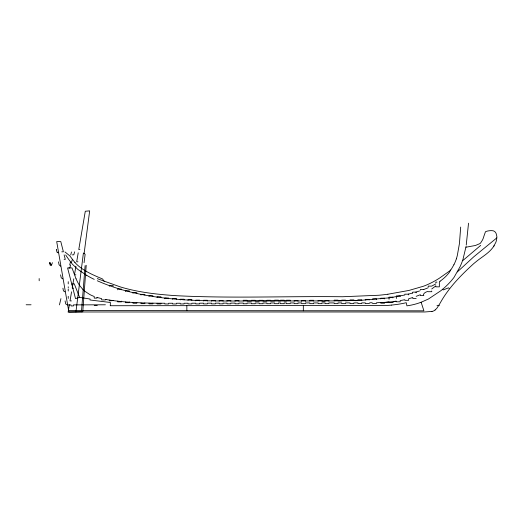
<?xml version="1.0" encoding="UTF-8"?>
<svg xmlns="http://www.w3.org/2000/svg" width="523" height="523" viewBox="0 0 523 523"><rect width="100%" height="100%" fill="white"/><g stroke="black" fill="none" stroke-linecap="round" stroke-linejoin="round"><path stroke-width="0.78" d="M110.275 305.667L110.399 302.484L90.028 299.993L90.08 299.038L79.614 297.365L75.534 298.64L67.585 267.946L72.011 267.939L76.031 278.779M460.691 227.06L459.442 243.528L457.364 255.224A54.046 54.046 0 0 1 456.507 258.369L456.357 258.82M52.398 262.69L51.346 265.586L50.162 262.729L50.894 265.069L49.476 262.677L50.254 265.311M468.53 223.21L466.235 245.097M86.21 265.311L82.765 311.767L68.114 312.126L69.369 304.746M81.457 311.8L85.118 265.586M75.927 311.937L83.412 253.034L85.138 254.283L84.066 262.69M84.118 253.544L89.662 210.874L85.295 211.233L78.777 249.504L79.927 249.478M391.296 305.092A108.987 108.987 0 0 0 406.253 302.719L406.927 305.837A64.937 64.937 0 0 0 421.12 302.242L428.389 299.045L440.68 290.834A51.274 51.274 0 0 0 442.641 289.252A72.893 72.893 0 0 0 453.944 277.497L459.952 266.92A54.948 54.948 0 0 0 461.051 264.481A63.08 63.08 0 0 0 463.032 259.133L466.058 246.496M71.566 291.821L70.023 300.902L71.396 300.908M75.927 266.22L74.488 274.667L75.9 274.85M78.208 252.812L76.691 261.762L77.979 261.833M73.776 278.851L72.213 288.01L73.534 288.199M59.452 304.889L60.93 298.64M70.742 254.976L71.474 251.968M72.37 259.323L71.566 262.2L70.402 262.2L69.683 264.965L70.579 265.037L69.84 267.979L68.879 267.946M74.691 251.831L73.782 254.793L72.337 254.884M453.918 264.736L451.257 269.293A11.617 11.617 0 0 1 449.545 271.019L439.418 278.177A85.805 85.805 0 0 1 426.068 285.212A80.666 80.666 0 0 1 423.27 286.284L408.888 290.455L387.883 294.227M493.535 246.693L495.784 242.424A9.898 9.898 0 0 0 496.209 241.175A18.906 18.906 0 0 0 496.745 238.325L496.824 237.54A12.088 12.088 0 0 0 496.843 236.311L496.118 233.474A12.787 12.787 0 0 0 495.837 232.951L495.438 232.336A3.811 3.811 0 0 0 494.928 231.787L494.771 231.663A5.099 5.099 0 0 0 494.091 231.192L493.738 231.016A3.674 3.674 0 0 0 493.032 230.774L491.411 230.63A18.298 18.298 0 0 0 487.096 231.153L485.749 231.597A1.321 1.321 0 0 0 485.422 231.859L483.821 236.448A18.625 18.625 0 0 1 483.448 237.664A22.123 22.123 0 0 1 482.454 240.083L480.604 242.96A5.923 5.923 0 0 1 479.872 243.62L475.42 245.49L465.96 247.209M494.098 245.705C489.737 252.942 481.833 256.806 475.557 262.128A83.137 83.137 0 0 0 473.531 263.808C460.717 275.471 448.355 288.068 439.98 303.399M439.725 303.824L437.208 307.759A9.322 9.322 0 0 1 436.005 309.132L435.09 309.923M457.279 271.96L473.635 256.917L496.791 237.919M462.809 260.578L480.67 245.398M435.836 285.898L431.75 288.971M440.091 281.178L439.588 281.524M435.836 283.891L431.704 286.12L428.226 286.12L428.226 286.826M428.226 287.735L423.787 289.494M416.171 296.332L420.4 294.697L420.4 295.58L423.787 295.58C421.865 293.56 427.984 290.742 428.226 291.703L431.75 291.703L431.75 290.997M419.629 290.938L415.824 292.128M412.412 293.102L412.791 292.128L416.171 292.128L416.171 292.828M412.379 293.109L408.241 294.181M71.867 284.166L74.233 283.754L79.614 297.365M396.362 301.202L394.669 301.438A118.361 118.361 0 0 1 380.783 302.497A32.753 32.753 0 0 0 379.973 302.529L376.475 302.778L376.475 303.477L372.67 303.477C372.827 302.359 368.963 302.49 369.114 303.575L365.309 303.575L365.309 302.876L361.733 302.902L361.733 303.608L357.928 303.608L357.928 302.902L353.829 302.915L353.829 303.621L350.024 303.621L350.024 302.915L345.513 302.922L345.513 303.628L341.709 303.628L341.709 302.922L338.002 302.928L338.002 303.634L334.197 303.634L334.197 302.928L328.902 302.935L328.902 303.641L325.097 303.641L325.097 302.935L321.906 302.941L321.906 303.647L318.102 303.647L318.102 302.941L313.643 302.948L313.643 303.654L309.838 303.654L309.838 302.948L305.445 302.948L305.445 303.654L301.64 303.654L301.64 302.948L297.999 302.961L297.999 303.66L294.194 303.66L294.194 302.961L290.219 302.967L290.219 303.667L286.414 303.667L286.414 302.967L284.146 302.974L284.146 303.673L280.478 303.673L280.478 302.974L278.452 302.98L278.452 303.686L274.64 303.686L274.64 302.98L270.666 302.994L270.666 303.7L266.861 303.7L266.861 302.994L262.977 303.013L262.977 303.719L259.173 303.719L259.173 303.013L255.204 303.026L255.204 303.732L251.4 303.732L251.4 303.026L247.065 303.059L247.065 303.758L243.26 303.758L243.26 303.059L238.9 303.085L238.9 303.791L235.089 303.791L235.089 303.085L230.813 303.111L230.813 303.817L227.008 303.817L227.008 303.111L223.04 303.144L223.04 303.843L219.235 303.843L219.235 303.144L215.352 303.163L215.352 303.87L211.547 303.87L211.547 303.163L207.356 303.19L207.356 303.896L203.552 303.896L203.552 303.19L199.616 303.209L199.616 303.915L195.811 303.915L195.811 303.209L191.836 303.235L191.836 303.935L188.025 303.935L188.025 303.235L184.05 303.248L184.05 303.955L180.245 303.955L180.245 303.248L176.401 303.248L176.401 303.955L172.59 303.955L172.59 303.248L168.615 303.248L168.615 303.955L164.81 303.955L164.81 303.248C145.224 303.17 125.507 302.81 106.149 299.522M272.156 300.928L274.64 300.856L274.64 300.15L278.452 300.15L278.452 300.856L280.478 300.902L280.478 300.195L284.146 300.195L284.146 300.902L286.414 300.934L286.414 300.228L290.219 300.228L290.219 300.934M271.659 300.941L270.666 300.973L270.666 300.267L266.861 300.267L266.861 300.973L262.977 301.019L262.977 300.313L259.173 300.313L259.173 301.019L255.204 300.993L255.204 300.287L251.4 300.287L251.4 300.993L247.065 300.98L247.065 300.274L243.26 300.274L243.26 300.98M61.766 251.831L63.388 251.792L60.792 241.593L56.7 241.593L68.866 311.976L424.8 311.976L431.397 311.46A11.977 11.977 0 0 0 431.978 311.355M67.644 304.922L70.925 304.909L71.161 305.975L73.423 305.922L73.455 304.902L105.398 304.785M436.986 282.1L435.836 282.1L435.836 282.799M423.787 289.467L420.4 289.467L420.4 290.173M416.171 298.47L412.791 298.47L412.791 297.515L408.64 298.777L408.64 300.326L404.835 300.326L404.835 299.712L400.167 300.594L400.167 301.791L396.362 301.791C396.48 300.548 392.734 301.66 392.845 302.621L389.04 302.621L389.04 301.915L384.588 302.484L384.588 303.19L380.783 303.19L380.783 302.484M94.238 305.373L97.291 305.373M436.986 305.373L439.359 305.373M110.275 305.726L386.569 305.478A130.266 130.266 0 0 0 391.296 305.118M68.624 310.557L423.911 310.819L421.12 302.242M26.15 304.772L31.06 304.785M97.265 280.753C147.852 303.19 204.833 300.895 258.918 300.993L332.249 300.915L360.079 300.405L389.779 297.79L404.835 294.992L404.835 294.181L408.64 294.181L408.64 294.887M64.094 259.323L65.29 259.388L64.12 254.884M67.094 304.746L65.715 303.948L65.068 300.908M105.979 299.496L105.456 299.398L105.456 299.908L101.652 299.908L101.652 298.633L96.984 297.45M64.898 291.821L63.44 290.88L62.93 288.199M62.688 278.851L61.237 277.831L60.563 274.85M58.249 252.812L57.523 252.504A1.275 1.275 0 0 1 57.203 252.191L57.164 252.138M97.304 278.55A61.184 61.184 0 0 0 98.501 279.112L120.447 286.944A160.136 160.136 0 0 0 124.435 288.095C141.38 292.703 158.927 294.56 176.408 295.698C231.702 298.528 287.134 296.07 342.467 296.744L378.744 295.253A206.114 206.114 0 0 0 387.883 294.227M60.537 266.22L59.073 264.749L58.484 261.833M64.989 251.968L69.807 255.878L75.024 262.664M86.733 275.353L77.92 269.456L72.605 264.422A96.036 96.036 0 0 1 66.761 256.577L65.721 254.976M449.12 288.356L448.538 287.833L443.184 289.932L442.641 289.252M74.952 262.553C82.294 270.594 92.754 274.81 102.573 278.988L104.234 281.426M56.556 249.857L56.53 249.478M39.16 278.55L39.192 280.753M439.359 282.1L439.359 286.839L435.836 286.839L435.836 286.133M400.167 296.619L400.167 295.92L396.362 295.92L396.362 298.476M392.845 297.875L392.845 297.169L389.04 297.169L389.04 299.267M384.588 298.914L384.588 298.208L380.783 298.208L380.783 298.914M376.475 299.548L376.475 298.842L372.67 298.842L372.67 299.548M369.114 300.078L369.114 299.372L365.309 299.372L365.309 300.078M361.733 300.483L361.733 299.777L357.928 299.777C357.941 300.902 353.816 301.065 353.829 299.908L350.024 299.908L350.024 300.614L345.513 300.823L345.513 300.117L341.709 300.117L341.709 300.823L338.002 300.849L338.002 300.143L334.197 300.143L334.197 300.849M328.902 301.156L328.902 300.45L325.097 300.45L325.097 301.156L321.906 301.13L321.906 300.431L318.102 300.431L318.102 301.13M313.643 300.993L313.643 300.287L309.838 300.287L309.838 300.993M305.445 301.287L305.445 300.581L301.64 300.581L301.64 301.287M303.333 305.726L303.333 310.806M297.999 301.202L297.999 300.496L294.194 300.496L294.194 301.202M238.9 301.111L238.9 300.405L235.089 300.405L235.089 301.111M230.813 301.104L230.813 300.398L227.008 300.398L227.008 301.104M223.04 301.091L223.04 300.385L219.235 300.385L219.235 301.091M215.352 301.111L215.352 300.405L211.547 300.405L211.547 301.111M207.356 300.973L207.356 300.267L203.552 300.267L203.552 300.973M199.616 300.843L199.616 300.137L195.811 300.137L195.811 300.843M191.836 300.313L191.836 299.607L188.025 299.607L188.025 300.313M186.848 305.726L186.848 310.682M184.05 299.927L184.05 299.221L180.245 299.221L180.245 299.927M176.401 299.189L176.401 298.483L172.59 298.483L172.59 299.189M168.615 298.744L168.615 298.038L164.81 298.038L164.81 298.744M160.901 297.463L160.901 296.757L157.096 296.757L157.096 297.463M160.901 303.229L160.901 303.928L157.096 303.928L157.096 303.229M152.853 296.358L152.853 295.658L149.048 295.658L149.048 296.358M152.853 303.144L152.853 303.843L149.048 303.843L149.048 303.144M144.832 295.064L144.832 294.357L141.027 294.357L141.027 295.064M144.832 302.935L144.832 303.641L141.027 303.641L141.027 302.935M136.81 293.325L136.81 292.619L133.005 292.619L133.005 293.325M136.81 302.549L136.81 303.255L133.005 303.255L133.005 302.549M129.24 291.514L129.24 290.808L125.435 290.808L125.435 291.514M129.24 301.974L129.24 302.673L125.435 302.673L125.435 301.974M121.526 289.814L121.526 289.108L117.721 289.108L117.721 289.814M121.526 301.163L121.526 301.863L117.721 301.863L117.721 301.163M113.145 286.251L113.145 285.545L109.34 285.545L109.34 286.251M113.145 300.594L109.34 300.83L109.34 300.124M96.984 297.41L96.984 298.117L94.238 298.117L94.238 296.508L92.107 295.632A34.688 34.688 0 0 1 89.649 294.429L83.654 290.448L79.287 285.042A38.957 38.957 0 0 1 78.391 283.538A52.66 52.66 0 0 1 76.044 278.779M68.232 281.681L68.232 283.891M68.232 286.826L68.232 287.735M68.232 288.971L68.232 290.997M68.232 296.332L68.232 298.47M456.383 258.833A45.9 45.9 0 0 1 453.905 264.73M440.105 281.197A46.521 46.521 0 0 0 446.439 275.778L448.799 273.084A17.645 17.645 0 0 0 450.643 269.999M57.046 252.119A5.818 5.818 0 0 1 56.602 249.857M435.169 310.034A7.825 7.825 0 0 1 431.998 311.447M94.232 279.38A81.699 81.699 0 0 1 86.733 275.346"/></g></svg>
